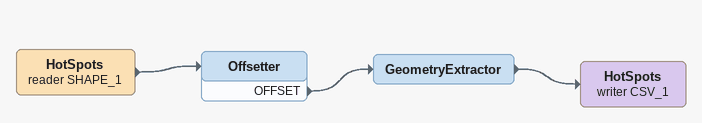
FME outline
HotSpots (reader SHAPE_1)
    -> Offsetter
Offsetter
    OFFSET -> GeometryExtractor
GeometryExtractor
    -> HotSpots (writer CSV_1)
HotSpots (writer CSV_1)
